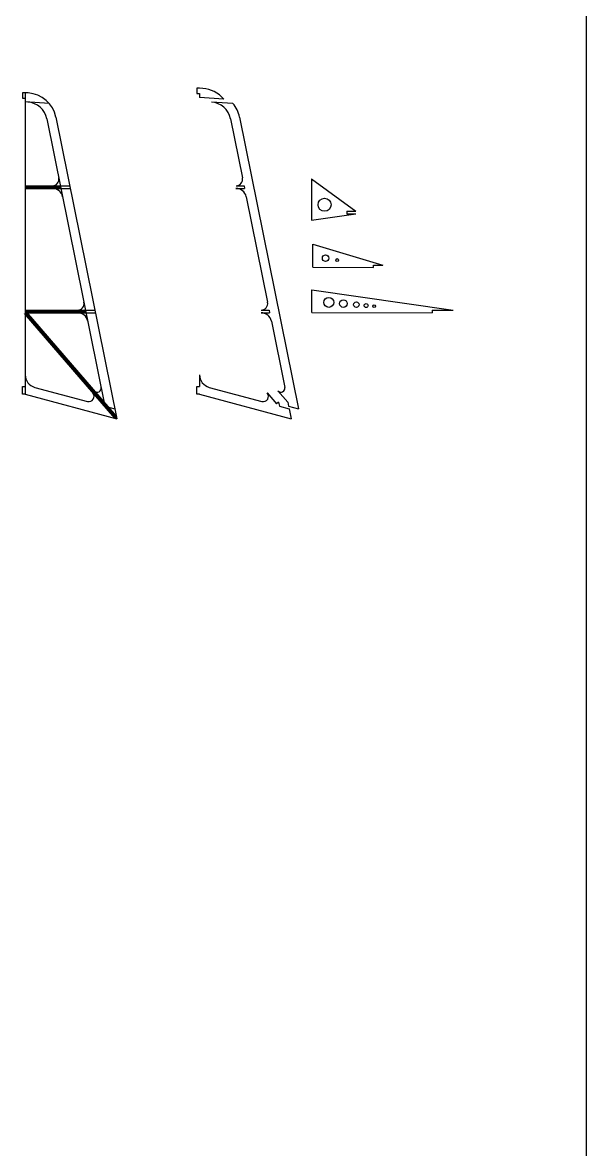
# Model space of a CAD drawing. Header units: millimetres. Extents: x 387 to 11444, y 601 to 6721.
# Drawn here: x 4586 to 5017, y 5203 to 6064 of the extents above; entities that cross this region are included whole.
import ezdxf

# ---------------------------------------------------------------- set-up
doc = ezdxf.new("R2010")
doc.units = ezdxf.units.MM
doc.layers.add('1', color=115, linetype='Continuous', plot=False)
doc.layers.add('2mm轻木', color=150, linetype='Continuous')

# ---------------------------------------------------------------- blocks, each defined once
blk = doc.blocks.new('A$Cdea1a49f')
at = {"layer": '2mm轻木'}
for p, q in [((-18.63, 41.91), (34.61, 26.01)), ((-18.63, 24.47), (-18.63, 41.91)), ((27.67, 26.01), (34.61, 26.01)), ((27.67, 24.07), (27.67, 26.01)), ((-18.63, 24.47), (27.67, 24.07)), ((-19.63, 7.14), (88.46, -8.58)), ((-19.63, -10.31), (-19.63, 7.14)), ((72.43, -8.58), (88.46, -8.58)), ((72.43, -8.58), (72.43, -10.51)), ((-19.63, -10.31), (72.43, -10.51))]:
    blk.add_line(p, q, dxfattribs=at)
for centre, radius in [((-8.96, 31.29), 2.5), ((-0.16, 29.81), 1.1), ((-6.59, -2.51), 3.8), ((4.57, -3.46), 2.9), ((14.49, -4.3), 2.1), ((21.93, -4.93), 1.5), ((28.13, -5.46), 1)]:
    blk.add_circle(centre, radius, dxfattribs=at)

msp = doc.modelspace()

# ---------------------------------------------------------------- linework, layer by layer
at = {"layer": '1'}
msp.add_line((5017.005, 3813.563), (5017.005, 6720.648), dxfattribs=at)
at = {"layer": '2mm轻木'}
for p, q in [((4588.445, 6010.606), (4586.445, 6010.606)), ((4586.445, 6010.606), (4586.445, 6006.606)), ((4590.855, 6010.452), (4588.445, 6010.606)), ((4588.445, 6010.606), (4588.445, 5780.308)), ((4721.613, 6014.031), (4719.613, 6014.031)), ((4719.613, 6014.031), (4719.613, 6010.031)), ((4719.613, 6010.031), (4721.613, 6010.031)), ((4724.023, 6013.877), (4721.613, 6014.031)), ((4721.613, 6010.031), (4721.613, 6007.017)), ((4586.445, 6006.606), (4588.445, 6006.606)), ((4606.896, 6002.411), (4588.445, 6003.592)), ((4740.065, 6005.836), (4721.613, 6007.017)), ((4747.078, 6002.411), (4730.589, 6003.467)), ((4611.931, 5992.049), (4658.445, 5761.551)), ((4752.113, 5992.049), (4797.08, 5769.213)), ((4605.069, 5990.664), (4649.349, 5771.235)), ((4745.251, 5990.664), (4754.346, 5945.596)), ((4588.445, 5939.606), (4622.514, 5939.606)), ((4749.444, 5939.606), (4755.554, 5939.606)), ((4755.554, 5939.606), (4755.958, 5937.606)), ((4806.95, 5944.917), (4806.95, 5913.403)), ((4806.95, 5944.917), (4841.019, 5920.256)), ((4588.445, 5938.606), (4615.574, 5938.606)), ((4588.445, 5937.606), (4622.917, 5937.606)), ((4749.411, 5937.606), (4755.958, 5937.606)), ((4757.253, 5931.189), (4773.516, 5850.596)), ((4806.95, 5913.403), (4841.019, 5918.256)), ((4834.08, 5920.256), (4841.019, 5920.256)), ((4834.08, 5920.256), (4834.08, 5918.256)), ((4834.08, 5918.256), (4841.019, 5918.256)), ((4587.688, 5841.953), (4656.725, 5762.012)), ((4588.445, 5844.606), (4641.684, 5844.606)), ((4588.445, 5843.606), (4634.745, 5843.606)), ((4588.445, 5842.606), (4642.088, 5842.606)), ((4588.445, 5842.606), (4658.445, 5761.551)), ((4589.201, 5843.26), (4658.042, 5763.548)), ((4768.581, 5842.606), (4775.128, 5842.606)), ((4768.615, 5844.606), (4774.725, 5844.606)), ((4774.725, 5844.606), (4775.128, 5842.606)), ((4776.423, 5836.189), (4786.643, 5785.545)), ((4721.613, 5795.228), (4721.613, 5786.308)), ((4586.445, 5780.308), (4586.445, 5786.308)), ((4586.445, 5786.308), (4588.445, 5786.308)), ((4595.856, 5785.569), (4636.018, 5774.807)), ((4719.613, 5780.308), (4719.613, 5786.308)), ((4719.613, 5786.308), (4721.613, 5786.308)), ((4729.025, 5785.569), (4769.187, 5774.807)), ((4588.445, 5780.308), (4586.445, 5780.308)), ((4588.445, 5780.308), (4658.445, 5761.551)), ((4721.613, 5780.308), (4719.613, 5780.308)), ((4721.613, 5780.308), (4791.613, 5761.551)), ((4773.249, 5781.286), (4780.378, 5773.031)), ((4781.432, 5782.991), (4788.905, 5774.338)), ((4648.723, 5774.338), (4647.21, 5773.031)), ((4649.349, 5771.235), (4656.899, 5769.213)), ((4781.892, 5774.338), (4780.378, 5773.031)), ((4781.892, 5774.338), (4782.518, 5771.235)), ((4782.518, 5771.235), (4790.067, 5769.213)), ((4788.905, 5774.338), (4789.531, 5771.235)), ((4789.531, 5771.235), (4797.08, 5769.213)), ((4790.067, 5769.213), (4791.613, 5761.551))]:
    msp.add_line(p, q, dxfattribs=at)
msp.add_circle((4817.08, 5925.078), 5, dxfattribs=at)
for centre, radius, start, end in [((4589.386, 5987.499), 23, 11.408838, 86.338064), ((4722.554, 5990.924), 23, 40.417274, 86.338064), ((4589.386, 5987.499), 16, 11.408838, 86.338064), ((4729.567, 5987.499), 16, 11.408838, 86.338064), ((4729.567, 5987.499), 23, 11.408838, 40.417274), ((4609.263, 5944.606), 5, 270, 11.408838), ((4749.444, 5944.606), 5, 270, 11.408838), ((4609.229, 5929.606), 8, 11.408838, 90), ((4749.411, 5929.606), 8, 11.408838, 90), ((4628.434, 5849.606), 5, 270, 11.408838), ((4768.615, 5849.606), 5, 270, 11.408838), ((4628.4, 5834.606), 8, 11.408838, 90), ((4768.581, 5834.606), 8, 11.408838, 90), ((4598.445, 5795.228), 10, 180, 255), ((4731.613, 5795.228), 10, 180, 255), ((4643.521, 5784.952), 3, 220.814217, 11.408838), ((4783.702, 5784.952), 3, 220.814217, 11.408838), ((4637.053, 5778.671), 4, 255, 40.814217), ((4770.222, 5778.671), 4, 255, 40.814217)]:
    msp.add_arc(centre, radius, start, end, dxfattribs=at)

# ---------------------------------------------------------------- block references
at = {"layer": '1'}
msp.add_blockref('A$Cdea1a49f', (4826.831, 5853.01), dxfattribs=at)

doc.saveas('drawing.dxf')
